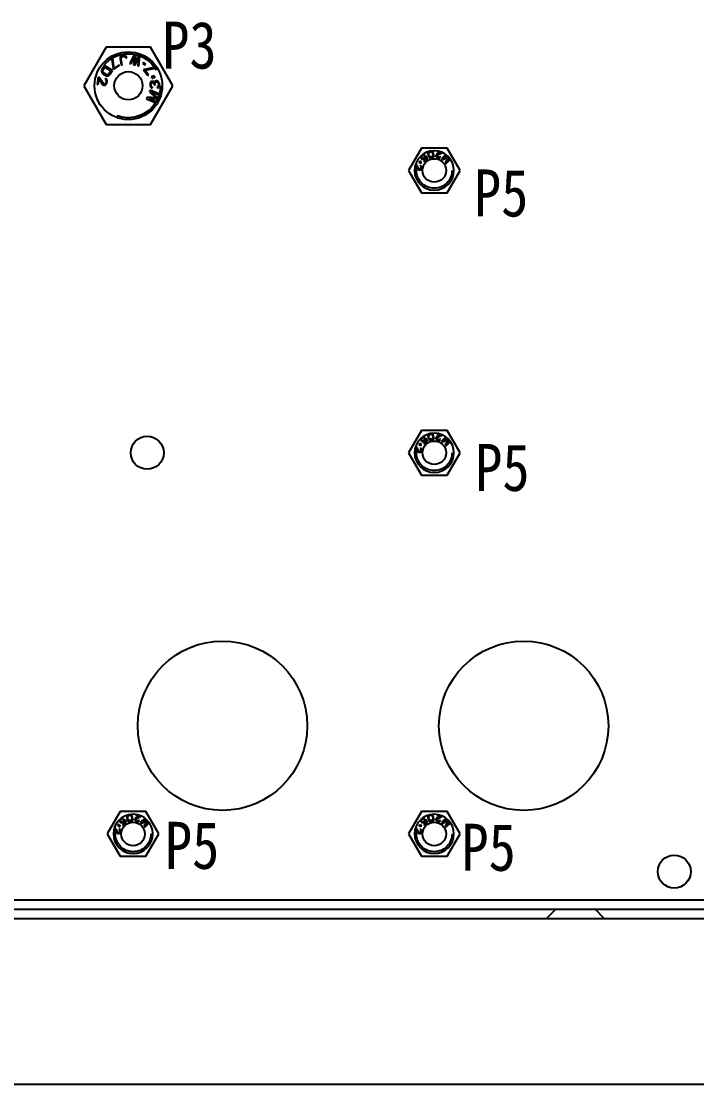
# Model space of a CAD drawing. Header units: millimetres. Extents: x 1262 to 3787, y 0 to 841.
# Drawn here: x 2841.4 to 2913.1, y 304.6 to 419 of the extents above; entities that cross this region are included whole.
import ezdxf

# ---------------------------------------------------------------- set-up
doc = ezdxf.new("R2010")
doc.units = ezdxf.units.MM
doc.header["$LTSCALE"] = 65.395
doc.header["$PDMODE"] = 3
doc.header["$PDSIZE"] = 8
doc.linetypes.add('HIDDEN', pattern=[0.2, 0.1, -0.1])
doc.layers.get('0').update_dxf_attribs({"linetype": 'CONTINUOUS'})
doc.layers.get('Defpoints').update_dxf_attribs({"linetype": 'CONTINUOUS'})
doc.layers.add('02___PRT_ALL_AXES', color=7, linetype='CONTINUOUS')
doc.layers.add('DEFAULT_2', color=8, linetype='HIDDEN')
doc.styles.get("Standard").update_dxf_attribs({"font": 'txt', "width": 0.85})
doc.dimstyles.new('DIMSTYLE_1', dxfattribs={"dimtxt": 5, "dimasz": 3.5, "dimexe": 1.5, "dimexo": 1, "dimgap": 1.25, "dimtad": 1, "dimdsep": 46, "dimtxsty": 'Standard', "dimblk": '_FILLED', "dimblk1": '_FILLED', "dimblk2": '_FILLED', "dimcen": 0.09, "dimadec": 0, "dimazin": 0, "dimtp": 0.01, "dimtm": 0.01, "dimtfac": 1, "dimtofl": 0, "dimtmove": 0, "dimatfit": 3, "dimldrblk": '_FILLED', "dimfxl": 1, "dimtolj": 1, "dimarcsym": 0})

# ---------------------------------------------------------------- blocks, each defined once
blk = doc.blocks.new('_FILLED')
at = {"color": 0, "linetype": 'ByBlock'}
blk.add_solid([(0, 0), (-1, 0.214), (-1, -0.214)], dxfattribs=at)
blk = doc.blocks.new('*D4')
at = {"color": 0, "linetype": 'Continuous', "lineweight": -2, "transparency": 16777216}
for p, q in [((2748.21, 324.7), (2748.21, 304.6)), ((3162.21, 324.7), (3162.21, 304.6)), ((3158.71, 306.1), (2751.71, 306.1))]:
    blk.add_line(p, q, dxfattribs=at)
at = {"layer": 'Defpoints', "color": 0, "linetype": 'Continuous', "transparency": 16777216}
for p in [(2748.21, 325.7), (3162.21, 325.7), (2748.21, 306.1)]:
    blk.add_point(p, dxfattribs=at)
at = {"color": 0, "linetype": 'Continuous', "lineweight": -2, "transparency": 16777216, "xscale": 3.5, "yscale": 3.5, "zscale": 3.5, "rotation": 180}
blk.add_blockref('_FILLED', (2748.21, 306.1), dxfattribs=at)
at = {"color": 0, "linetype": 'Continuous', "lineweight": -2, "transparency": 16777216, "xscale": 3.5, "yscale": 3.5, "zscale": 3.5}
blk.add_blockref('_FILLED', (3162.21, 306.1), dxfattribs=at)
at = {"color": 0, "linetype": 'Continuous', "transparency": 16777216, "insert": (2955.21, 312.35), "char_height": 5, "width": 17, "attachment_point": 2}
blk.add_mtext('\\A1;*414', dxfattribs=at)

msp = doc.modelspace()

# ---------------------------------------------------------------- linework, layer by layer
at = {"color": 7, "linetype": 'Continuous'}
for p, q in [((2851.993, 415.406), (2851.918, 415.35)), ((2852.092, 415.445), (2851.993, 415.406)), ((2852.174, 415.46), (2852.092, 415.445)), ((2852.28, 415.457), (2852.174, 415.46)), ((2852.369, 415.43), (2852.28, 415.457)), ((2852.466, 415.361), (2852.369, 415.43)), ((2853.292, 415.469), (2852.858, 414.553)), ((2853.452, 415.423), (2853.292, 415.469)), ((2853.452, 415.423), (2853.391, 414.6)), ((2850.177, 414.36), (2849.903, 413.942)), ((2851.014, 413.812), (2850.177, 414.36)), ((2851.057, 415.065), (2850.952, 414.997)), ((2850.952, 414.997), (2851.088, 414.02)), ((2851.193, 414.088), (2851.057, 415.065)), ((2851.145, 413.931), (2851.775, 414.338)), ((2851.717, 414.428), (2851.193, 414.088)), ((2851.775, 414.338), (2851.717, 414.428)), ((2851.825, 415.16), (2851.823, 415.052)), ((2851.823, 415.052), (2851.938, 414.402)), ((2851.851, 415.251), (2851.825, 415.16)), ((2851.918, 415.35), (2851.851, 415.251)), ((2851.938, 414.402), (2852.061, 414.424)), ((2851.946, 415.074), (2851.952, 415.161)), ((2852.061, 414.424), (2851.946, 415.074)), ((2851.952, 415.161), (2851.981, 415.231)), ((2851.981, 415.231), (2852.036, 415.284)), ((2852.036, 415.284), (2852.114, 415.32)), ((2852.114, 415.32), (2852.196, 415.334)), ((2852.196, 415.334), (2852.282, 415.328)), ((2852.282, 415.328), (2852.351, 415.297)), ((2852.351, 415.297), (2852.403, 415.241)), ((2852.403, 415.241), (2852.438, 415.161)), ((2852.438, 415.161), (2852.561, 415.183)), ((2852.522, 415.284), (2852.466, 415.361)), ((2852.561, 415.183), (2852.522, 415.284)), ((2852.858, 414.553), (2852.978, 414.518)), ((2852.978, 414.518), (2853.308, 415.221)), ((2853.308, 415.221), (2853.259, 414.439)), ((2853.259, 414.439), (2853.419, 414.393)), ((2853.773, 415.332), (2853.391, 414.6)), ((2853.419, 414.393), (2853.789, 415.084)), ((2853.789, 415.084), (2853.7, 414.313)), ((2853.7, 414.313), (2853.82, 414.279)), ((2853.933, 415.287), (2853.773, 415.332)), ((2853.82, 414.279), (2853.933, 415.287)), ((2854.319, 414.665), (2854.257, 414.579)), ((2854.257, 414.579), (2854.494, 414.409)), ((2854.556, 414.495), (2854.319, 414.665)), ((2854.494, 414.409), (2854.556, 414.495)), ((2849.515, 413.109), (2849.393, 412.369)), ((2849.62, 413.092), (2849.515, 413.109)), ((2850.05, 412.43), (2849.62, 413.092)), ((2849.864, 413.843), (2849.854, 413.75)), ((2849.854, 413.75), (2849.88, 413.633)), ((2849.903, 413.942), (2849.864, 413.843)), ((2849.88, 413.633), (2849.928, 413.552)), ((2849.928, 413.552), (2850.006, 413.476)), ((2849.982, 413.79), (2850.01, 413.872)), ((2849.984, 413.715), (2849.982, 413.79)), ((2850.014, 413.645), (2849.984, 413.715)), ((2850.006, 413.476), (2850.273, 413.301)), ((2850.01, 413.872), (2850.216, 414.185)), ((2850.074, 413.581), (2850.014, 413.645)), ((2850.341, 413.406), (2850.074, 413.581)), ((2850.216, 414.185), (2850.839, 413.777)), ((2850.273, 413.301), (2850.373, 413.261)), ((2850.424, 413.377), (2850.341, 413.406)), ((2850.373, 413.261), (2850.467, 413.249)), ((2850.5, 413.377), (2850.424, 413.377)), ((2850.467, 413.249), (2850.584, 413.272)), ((2850.57, 413.406), (2850.5, 413.377)), ((2850.633, 413.464), (2850.57, 413.406)), ((2850.584, 413.272), (2850.665, 413.318)), ((2850.839, 413.777), (2850.633, 413.464)), ((2850.665, 413.318), (2850.74, 413.394)), ((2850.74, 413.394), (2851.014, 413.812)), ((2851.088, 414.02), (2851.145, 413.931)), ((2854.413, 413.944), (2854.328, 413.88)), ((2854.328, 413.88), (2854.777, 413.28)), ((2855.379, 414.145), (2854.413, 413.944)), ((2854.488, 413.844), (2855.453, 414.045)), ((2854.862, 413.343), (2854.488, 413.844)), ((2854.777, 413.28), (2854.862, 413.343)), ((2855.288, 413.15), (2855.149, 413.099)), ((2855.149, 413.099), (2855.163, 413.06)), ((2855.165, 413.238), (2855.153, 413.211)), ((2855.153, 413.211), (2855.288, 413.15)), ((2855.163, 413.06), (2855.303, 413.111)), ((2855.328, 413.165), (2855.165, 413.238)), ((2855.303, 413.111), (2855.239, 412.977)), ((2855.266, 412.964), (2855.343, 413.126)), ((2855.405, 413.326), (2855.328, 413.165)), ((2855.343, 413.126), (2855.506, 413.053)), ((2855.368, 413.18), (2855.432, 413.314)), ((2855.508, 413.231), (2855.368, 413.18)), ((2855.453, 414.045), (2855.379, 414.145)), ((2855.383, 413.141), (2855.522, 413.192)), ((2855.518, 413.08), (2855.383, 413.141)), ((2855.432, 413.314), (2855.405, 413.326)), ((2855.506, 413.053), (2855.518, 413.08)), ((2855.522, 413.192), (2855.508, 413.231)), ((2849.393, 412.369), (2849.498, 412.352)), ((2849.498, 412.352), (2849.592, 412.928)), ((2849.592, 412.928), (2849.97, 412.338)), ((2849.97, 412.338), (2850.026, 412.286)), ((2850.026, 412.286), (2850.107, 412.252)), ((2850.127, 412.375), (2850.05, 412.43)), ((2850.107, 412.252), (2850.149, 412.245)), ((2850.169, 412.368), (2850.127, 412.375)), ((2850.149, 412.245), (2850.236, 412.252)), ((2850.239, 412.399), (2850.169, 412.368)), ((2850.236, 412.252), (2850.333, 412.32)), ((2850.291, 412.454), (2850.239, 412.399)), ((2850.267, 412.964), (2850.25, 412.862)), ((2850.25, 412.862), (2850.306, 412.81)), ((2850.348, 412.93), (2850.267, 412.964)), ((2850.329, 412.553), (2850.291, 412.454)), ((2850.306, 412.81), (2850.338, 412.742)), ((2850.342, 412.635), (2850.329, 412.553)), ((2850.333, 412.32), (2850.389, 412.395)), ((2850.338, 412.742), (2850.342, 412.635)), ((2850.418, 412.834), (2850.348, 412.93)), ((2850.389, 412.395), (2850.43, 412.515)), ((2850.446, 412.745), (2850.418, 412.834)), ((2850.43, 412.515), (2850.444, 412.597)), ((2850.444, 412.597), (2850.446, 412.745)), ((2855.022, 412.472), (2855.007, 412.325)), ((2855.007, 412.325), (2855.009, 412.283)), ((2855.009, 412.283), (2855.036, 412.139)), ((2855.061, 412.557), (2855.022, 412.472)), ((2855.036, 412.139), (2855.082, 412.057)), ((2855.142, 412.644), (2855.061, 412.557)), ((2855.082, 412.057), (2855.171, 411.978)), ((2855.112, 412.35), (2855.129, 412.455)), ((2855.116, 412.267), (2855.112, 412.35)), ((2855.142, 412.164), (2855.116, 412.267)), ((2855.129, 412.455), (2855.169, 412.52)), ((2855.226, 412.668), (2855.142, 412.644)), ((2855.187, 412.104), (2855.142, 412.164)), ((2855.169, 412.52), (2855.231, 412.564)), ((2855.171, 411.978), (2855.257, 411.961)), ((2855.252, 412.065), (2855.187, 412.104)), ((2855.269, 412.67), (2855.226, 412.668)), ((2855.231, 412.564), (2855.273, 412.566)), ((2855.239, 412.977), (2855.266, 412.964)), ((2855.257, 411.961), (2855.252, 412.065)), ((2855.354, 412.653), (2855.269, 412.67)), ((2855.273, 412.566), (2855.36, 412.528)), ((2855.42, 412.614), (2855.354, 412.653)), ((2855.36, 412.528), (2855.404, 412.488)), ((2855.404, 412.488), (2855.452, 412.365)), ((2855.487, 412.534), (2855.42, 412.614)), ((2855.452, 412.365), (2855.456, 412.282)), ((2855.456, 412.282), (2855.541, 412.286)), ((2855.525, 412.64), (2855.487, 412.534)), ((2855.587, 412.684), (2855.525, 412.64)), ((2855.537, 412.369), (2855.553, 412.495)), ((2855.541, 412.286), (2855.537, 412.369)), ((2855.553, 412.495), (2855.593, 412.559)), ((2855.672, 412.709), (2855.587, 412.684)), ((2855.593, 412.559), (2855.676, 412.605)), ((2855.757, 412.712), (2855.672, 412.709)), ((2855.676, 412.605), (2855.761, 412.608)), ((2855.821, 412.694), (2855.757, 412.712)), ((2855.761, 412.608), (2855.805, 412.589)), ((2855.826, 412.09), (2855.785, 412.067)), ((2855.785, 412.067), (2855.789, 411.963)), ((2855.789, 411.963), (2855.852, 411.987)), ((2855.805, 412.589), (2855.849, 412.55)), ((2855.887, 412.656), (2855.821, 412.694)), ((2855.867, 412.133), (2855.826, 412.09)), ((2855.849, 412.55), (2855.872, 412.509)), ((2855.852, 411.987), (2855.914, 412.031)), ((2855.887, 412.176), (2855.867, 412.133)), ((2855.872, 412.509), (2855.898, 412.406)), ((2855.932, 412.595), (2855.887, 412.656)), ((2855.903, 412.281), (2855.887, 412.176)), ((2855.898, 412.406), (2855.903, 412.281)), ((2855.914, 412.031), (2855.954, 412.095)), ((2855.978, 412.514), (2855.932, 412.595)), ((2855.954, 412.095), (2855.993, 412.181)), ((2856.003, 412.431), (2855.978, 412.514)), ((2855.993, 412.181), (2856.01, 412.265)), ((2856.01, 412.265), (2856.003, 412.431)), ((2854.696, 411.002), (2854.621, 410.83)), ((2854.621, 410.83), (2855.539, 410.432)), ((2855.64, 410.933), (2854.696, 411.002)), ((2855.588, 410.547), (2854.866, 410.86)), ((2854.866, 410.86), (2855.704, 410.814)), ((2855.019, 411.747), (2854.944, 411.575)), ((2854.944, 411.575), (2855.64, 410.933)), ((2855.936, 411.35), (2855.019, 411.747)), ((2855.771, 410.967), (2855.164, 411.548)), ((2855.887, 411.235), (2855.164, 411.548)), ((2855.704, 410.814), (2855.771, 410.967)), ((2855.887, 411.235), (2855.936, 411.35)), ((2855.539, 410.432), (2855.588, 410.547)), ((2884.559, 405.096), (2884.543, 405.032)), ((2884.604, 405.166), (2884.559, 405.096)), ((2884.655, 405.207), (2884.604, 405.166)), ((2884.632, 405.035), (2884.651, 405.085)), ((2884.651, 405.085), (2884.688, 405.123)), ((2884.719, 405.235), (2884.655, 405.207)), ((2884.688, 405.123), (2884.742, 405.15)), ((2884.742, 405.15), (2884.999, 405.203)), ((2884.999, 405.203), (2885.106, 404.693)), ((2885.21, 404.624), (2885.07, 405.289)), ((2885.899, 405.103), (2885.459, 404.887)), ((2885.522, 405.27), (2885.506, 405.214)), ((2885.506, 405.214), (2885.899, 405.103)), ((2885.517, 404.824), (2886.011, 405.072)), ((2886.011, 405.072), (2886.027, 405.127)), ((2883.685, 404.088), (2883.584, 404.062)), ((2883.584, 404.062), (2883.59, 404.042)), ((2883.59, 404.042), (2883.711, 404.073)), ((2883.61, 404.165), (2883.595, 404.14)), ((2883.595, 404.14), (2883.685, 404.088)), ((2883.7, 404.113), (2883.61, 404.165)), ((2883.693, 404.218), (2883.673, 404.213)), ((2883.673, 404.213), (2883.7, 404.113)), ((2883.726, 404.098), (2883.693, 404.218)), ((2883.711, 404.073), (2883.744, 403.952)), ((2883.847, 404.128), (2883.726, 404.098)), ((2883.737, 404.058), (2883.827, 404.005)), ((2883.764, 403.957), (2883.737, 404.058)), ((2883.744, 403.952), (2883.764, 403.957)), ((2883.751, 404.083), (2883.853, 404.108)), ((2883.842, 404.03), (2883.751, 404.083)), ((2883.8, 404.73), (2883.772, 404.65)), ((2883.772, 404.65), (2883.776, 404.576)), ((2883.776, 404.576), (2883.801, 404.5)), ((2883.845, 404.786), (2883.8, 404.73)), ((2883.801, 404.5), (2883.839, 404.454)), ((2883.827, 404.005), (2883.842, 404.03)), ((2883.839, 404.454), (2883.909, 404.415)), ((2883.844, 404.631), (2883.858, 404.682)), ((2883.85, 404.578), (2883.844, 404.631)), ((2883.853, 404.108), (2883.847, 404.128)), ((2883.867, 404.535), (2883.85, 404.578)), ((2883.858, 404.682), (2883.894, 404.731)), ((2883.886, 404.512), (2883.867, 404.535)), ((2883.925, 404.486), (2883.886, 404.512)), ((2883.894, 404.731), (2883.961, 404.787)), ((2883.909, 404.415), (2883.98, 404.397)), ((2883.98, 404.879), (2883.916, 404.845)), ((2883.976, 404.471), (2883.925, 404.486)), ((2883.961, 404.787), (2884.016, 404.812)), ((2884.029, 404.475), (2883.976, 404.471)), ((2884.065, 404.891), (2883.98, 404.879)), ((2883.98, 404.397), (2884.065, 404.409)), ((2884.016, 404.812), (2884.069, 404.817)), ((2884.083, 404.501), (2884.029, 404.475)), ((2884.136, 404.873), (2884.065, 404.891)), ((2884.065, 404.409), (2884.131, 404.444)), ((2884.069, 404.817), (2884.129, 404.79)), ((2884.151, 404.557), (2884.083, 404.501)), ((2884.425, 404.454), (2884.098, 404.185)), ((2884.098, 404.185), (2884.146, 404.128)), ((2884.129, 404.79), (2884.197, 404.845)), ((2884.131, 404.444), (2884.198, 404.499)), ((2884.197, 404.845), (2884.136, 404.873)), ((2884.146, 404.128), (2884.528, 404.443)), ((2884.187, 404.605), (2884.151, 404.557)), ((2884.203, 404.677), (2884.187, 404.605)), ((2884.198, 404.499), (2884.245, 404.557)), ((2884.282, 404.742), (2884.203, 404.677)), ((2884.245, 404.557), (2884.273, 404.638)), ((2884.273, 404.638), (2884.425, 404.454)), ((2884.528, 404.443), (2884.282, 404.742)), ((2884.543, 405.032), (2884.544, 404.956)), ((2884.544, 404.956), (2884.59, 404.737)), ((2884.59, 404.737), (2884.62, 404.667)), ((2884.62, 404.667), (2884.66, 404.615)), ((2884.63, 404.974), (2884.632, 405.035)), ((2884.676, 404.755), (2884.63, 404.974)), ((2884.66, 404.615), (2884.73, 404.569)), ((2884.702, 404.7), (2884.676, 404.755)), ((2884.74, 404.662), (2884.702, 404.7)), ((2884.73, 404.569), (2884.793, 404.552)), ((2884.789, 404.642), (2884.74, 404.662)), ((2884.849, 404.639), (2884.789, 404.642)), ((2884.793, 404.552), (2884.867, 404.552)), ((2885.106, 404.693), (2884.849, 404.639)), ((2884.867, 404.552), (2885.21, 404.624)), ((2885.38, 404.77), (2885.378, 404.709)), ((2885.378, 404.709), (2885.418, 404.636)), ((2885.388, 404.799), (2885.38, 404.77)), ((2885.419, 404.852), (2885.388, 404.799)), ((2885.418, 404.636), (2885.466, 404.591)), ((2885.459, 404.887), (2885.419, 404.852)), ((2885.465, 404.746), (2885.473, 404.775)), ((2885.48, 404.695), (2885.465, 404.746)), ((2885.466, 404.591), (2885.546, 404.553)), ((2885.473, 404.775), (2885.517, 404.824)), ((2885.514, 404.655), (2885.48, 404.695)), ((2885.581, 404.621), (2885.514, 404.655)), ((2885.546, 404.553), (2885.602, 404.537)), ((2885.637, 404.605), (2885.581, 404.621)), ((2885.602, 404.537), (2885.705, 404.524)), ((2885.711, 404.599), (2885.637, 404.605)), ((2885.705, 404.524), (2885.769, 404.536)), ((2885.761, 404.616), (2885.711, 404.599)), ((2885.801, 404.651), (2885.761, 404.616)), ((2885.769, 404.536), (2885.841, 404.578)), ((2885.871, 404.631), (2885.801, 404.651)), ((2885.841, 404.578), (2885.871, 404.631)), ((2886.445, 404.89), (2885.964, 404.423)), ((2885.964, 404.423), (2886.055, 404.329)), ((2886.055, 404.329), (2886.656, 404.607)), ((2886.515, 404.836), (2886.131, 404.464)), ((2886.668, 404.701), (2886.131, 404.464)), ((2886.656, 404.607), (2886.36, 404.015)), ((2886.36, 404.015), (2886.451, 403.921)), ((2886.451, 403.921), (2886.932, 404.388)), ((2886.497, 404.087), (2886.75, 404.617)), ((2886.881, 404.459), (2886.497, 404.087)), ((2883.146, 403.535), (2883.15, 403.479)), ((2883.15, 403.479), (2883.168, 403.416)), ((2883.168, 403.416), (2883.189, 403.367)), ((2883.194, 403.708), (2883.17, 403.657)), ((2883.189, 403.367), (2883.228, 403.33)), ((2883.234, 403.759), (2883.194, 403.708)), ((2883.222, 403.539), (2883.238, 403.625)), ((2883.223, 403.465), (2883.222, 403.539)), ((2883.232, 403.433), (2883.223, 403.465)), ((2883.228, 403.33), (2883.269, 403.307)), ((2883.256, 403.399), (2883.232, 403.433)), ((2883.271, 403.797), (2883.234, 403.759)), ((2883.238, 403.625), (2883.267, 403.694)), ((2883.282, 403.379), (2883.256, 403.399)), ((2883.267, 403.694), (2883.287, 403.72)), ((2883.269, 403.307), (2883.327, 403.296)), ((2883.321, 403.817), (2883.271, 403.797)), ((2883.341, 403.368), (2883.282, 403.379)), ((2883.287, 403.72), (2883.322, 403.743)), ((2883.367, 403.823), (2883.321, 403.817)), ((2883.322, 403.743), (2883.354, 403.751)), ((2883.327, 403.296), (2883.388, 403.299)), ((2883.405, 403.385), (2883.341, 403.368)), ((2883.354, 403.751), (2883.367, 403.823)), ((2883.388, 403.299), (2883.438, 403.32)), ((2883.442, 403.423), (2883.405, 403.385)), ((2883.438, 403.32), (2883.481, 403.386)), ((2883.473, 403.506), (2883.442, 403.423)), ((2883.484, 403.563), (2883.473, 403.506)), ((2883.481, 403.386), (2883.514, 403.32)), ((2883.543, 403.552), (2883.484, 403.563)), ((2883.514, 403.32), (2883.552, 403.283)), ((2883.532, 403.495), (2883.543, 403.552)), ((2883.545, 403.403), (2883.532, 403.495)), ((2883.569, 403.369), (2883.545, 403.403)), ((2883.552, 403.283), (2883.608, 403.257)), ((2883.622, 403.329), (2883.569, 403.369)), ((2883.608, 403.257), (2883.637, 403.252)), ((2883.651, 403.323), (2883.622, 403.329)), ((2883.637, 403.252), (2883.698, 403.255)), ((2883.7, 403.344), (2883.651, 403.323)), ((2883.698, 403.255), (2883.768, 403.301)), ((2883.738, 403.381), (2883.7, 403.344)), ((2883.73, 403.739), (2883.717, 403.667)), ((2883.717, 403.667), (2883.755, 403.63)), ((2883.786, 403.713), (2883.73, 403.739)), ((2883.766, 403.45), (2883.738, 403.381)), ((2883.755, 403.63), (2883.776, 403.582)), ((2883.777, 403.507), (2883.766, 403.45)), ((2883.768, 403.301), (2883.808, 403.353)), ((2883.776, 403.582), (2883.777, 403.507)), ((2883.834, 403.645), (2883.786, 403.713)), ((2883.808, 403.353), (2883.842, 403.45)), ((2883.852, 403.582), (2883.834, 403.645)), ((2883.842, 403.45), (2883.847, 403.479)), ((2883.847, 403.479), (2883.852, 403.582)), ((2883.693, 374.218), (2883.673, 374.213)), ((2883.673, 374.213), (2883.7, 374.113)), ((2883.726, 374.098), (2883.693, 374.218)), ((2883.8, 374.73), (2883.772, 374.65)), ((2883.772, 374.65), (2883.776, 374.576)), ((2883.776, 374.576), (2883.801, 374.5)), ((2883.845, 374.786), (2883.8, 374.73)), ((2883.801, 374.5), (2883.839, 374.454)), ((2883.839, 374.454), (2883.909, 374.415)), ((2883.844, 374.631), (2883.858, 374.682)), ((2883.85, 374.578), (2883.844, 374.631)), ((2883.867, 374.535), (2883.85, 374.578)), ((2883.858, 374.682), (2883.894, 374.731)), ((2883.886, 374.512), (2883.867, 374.535)), ((2883.925, 374.486), (2883.886, 374.512)), ((2883.894, 374.731), (2883.961, 374.787)), ((2883.909, 374.415), (2883.98, 374.397)), ((2883.98, 374.879), (2883.916, 374.845)), ((2883.976, 374.471), (2883.925, 374.486)), ((2883.961, 374.787), (2884.016, 374.812)), ((2884.029, 374.475), (2883.976, 374.471)), ((2884.065, 374.891), (2883.98, 374.879)), ((2883.98, 374.397), (2884.065, 374.409)), ((2884.016, 374.812), (2884.069, 374.817)), ((2884.083, 374.501), (2884.029, 374.475)), ((2884.136, 374.873), (2884.065, 374.891)), ((2884.065, 374.409), (2884.131, 374.444)), ((2884.069, 374.817), (2884.129, 374.79)), ((2884.151, 374.557), (2884.083, 374.501)), ((2884.425, 374.454), (2884.098, 374.185)), ((2884.098, 374.185), (2884.146, 374.128)), ((2884.129, 374.79), (2884.197, 374.845)), ((2884.131, 374.444), (2884.198, 374.499)), ((2884.197, 374.845), (2884.136, 374.873)), ((2884.146, 374.128), (2884.528, 374.443)), ((2884.187, 374.605), (2884.151, 374.557)), ((2884.203, 374.677), (2884.187, 374.605)), ((2884.198, 374.499), (2884.245, 374.557)), ((2884.282, 374.742), (2884.203, 374.677)), ((2884.245, 374.557), (2884.273, 374.638)), ((2884.273, 374.638), (2884.425, 374.454)), ((2884.528, 374.443), (2884.282, 374.742)), ((2884.559, 375.096), (2884.543, 375.032)), ((2884.543, 375.032), (2884.544, 374.956)), ((2884.544, 374.956), (2884.59, 374.737)), ((2884.604, 375.166), (2884.559, 375.096)), ((2884.59, 374.737), (2884.62, 374.667)), ((2884.655, 375.207), (2884.604, 375.166)), ((2884.62, 374.667), (2884.66, 374.615)), ((2884.63, 374.974), (2884.632, 375.035)), ((2884.676, 374.755), (2884.63, 374.974)), ((2884.632, 375.035), (2884.651, 375.085)), ((2884.651, 375.085), (2884.688, 375.123)), ((2884.719, 375.235), (2884.655, 375.207)), ((2884.66, 374.615), (2884.73, 374.569)), ((2884.702, 374.7), (2884.676, 374.755)), ((2884.688, 375.123), (2884.742, 375.15)), ((2884.74, 374.662), (2884.702, 374.7)), ((2884.73, 374.569), (2884.793, 374.552)), ((2884.789, 374.642), (2884.74, 374.662)), ((2884.742, 375.15), (2884.999, 375.203)), ((2884.849, 374.639), (2884.789, 374.642)), ((2884.793, 374.552), (2884.867, 374.552)), ((2885.106, 374.693), (2884.849, 374.639)), ((2884.867, 374.552), (2885.21, 374.624)), ((2884.999, 375.203), (2885.106, 374.693)), ((2885.21, 374.624), (2885.07, 375.289)), ((2885.38, 374.77), (2885.378, 374.709)), ((2885.378, 374.709), (2885.418, 374.636)), ((2885.388, 374.799), (2885.38, 374.77)), ((2885.419, 374.852), (2885.388, 374.799)), ((2885.418, 374.636), (2885.466, 374.591)), ((2885.459, 374.887), (2885.419, 374.852)), ((2885.899, 375.103), (2885.459, 374.887)), ((2885.465, 374.746), (2885.473, 374.775)), ((2885.48, 374.695), (2885.465, 374.746)), ((2885.466, 374.591), (2885.546, 374.553)), ((2885.473, 374.775), (2885.517, 374.824)), ((2885.514, 374.655), (2885.48, 374.695)), ((2885.522, 375.27), (2885.506, 375.214)), ((2885.506, 375.214), (2885.899, 375.103)), ((2885.581, 374.621), (2885.514, 374.655)), ((2885.517, 374.824), (2886.011, 375.072)), ((2885.546, 374.553), (2885.602, 374.537)), ((2885.637, 374.605), (2885.581, 374.621)), ((2885.602, 374.537), (2885.705, 374.524)), ((2885.711, 374.599), (2885.637, 374.605)), ((2885.705, 374.524), (2885.769, 374.536)), ((2885.761, 374.616), (2885.711, 374.599)), ((2885.801, 374.651), (2885.761, 374.616)), ((2885.769, 374.536), (2885.841, 374.578)), ((2885.871, 374.631), (2885.801, 374.651)), ((2885.841, 374.578), (2885.871, 374.631)), ((2886.445, 374.89), (2885.964, 374.423)), ((2885.964, 374.423), (2886.055, 374.329)), ((2886.011, 375.072), (2886.027, 375.127)), ((2886.055, 374.329), (2886.656, 374.607)), ((2886.515, 374.836), (2886.131, 374.464)), ((2886.668, 374.701), (2886.131, 374.464)), ((2886.656, 374.607), (2886.36, 374.015)), ((2886.451, 373.921), (2886.932, 374.388)), ((2886.497, 374.087), (2886.75, 374.617)), ((2886.881, 374.459), (2886.497, 374.087)), ((2883.146, 373.535), (2883.15, 373.479)), ((2883.15, 373.479), (2883.168, 373.416)), ((2883.168, 373.416), (2883.189, 373.367)), ((2883.194, 373.708), (2883.17, 373.657)), ((2883.189, 373.367), (2883.228, 373.33)), ((2883.234, 373.759), (2883.194, 373.708)), ((2883.222, 373.539), (2883.238, 373.625)), ((2883.223, 373.465), (2883.222, 373.539)), ((2883.232, 373.433), (2883.223, 373.465)), ((2883.228, 373.33), (2883.269, 373.307)), ((2883.256, 373.399), (2883.232, 373.433)), ((2883.271, 373.797), (2883.234, 373.759)), ((2883.238, 373.625), (2883.267, 373.694)), ((2883.282, 373.379), (2883.256, 373.399)), ((2883.267, 373.694), (2883.287, 373.72)), ((2883.269, 373.307), (2883.327, 373.296)), ((2883.321, 373.817), (2883.271, 373.797)), ((2883.341, 373.368), (2883.282, 373.379)), ((2883.287, 373.72), (2883.322, 373.743)), ((2883.367, 373.823), (2883.321, 373.817)), ((2883.322, 373.743), (2883.354, 373.751)), ((2883.327, 373.296), (2883.388, 373.299)), ((2883.405, 373.385), (2883.341, 373.368)), ((2883.354, 373.751), (2883.367, 373.823)), ((2883.388, 373.299), (2883.438, 373.32)), ((2883.442, 373.423), (2883.405, 373.385)), ((2883.438, 373.32), (2883.481, 373.386)), ((2883.473, 373.506), (2883.442, 373.423)), ((2883.484, 373.563), (2883.473, 373.506)), ((2883.481, 373.386), (2883.514, 373.32)), ((2883.543, 373.552), (2883.484, 373.563)), ((2883.514, 373.32), (2883.552, 373.283)), ((2883.532, 373.495), (2883.543, 373.552)), ((2883.545, 373.403), (2883.532, 373.495)), ((2883.569, 373.369), (2883.545, 373.403)), ((2883.552, 373.283), (2883.608, 373.257)), ((2883.622, 373.329), (2883.569, 373.369)), ((2883.685, 374.088), (2883.584, 374.062)), ((2883.584, 374.062), (2883.59, 374.042)), ((2883.59, 374.042), (2883.711, 374.073)), ((2883.61, 374.165), (2883.595, 374.14)), ((2883.595, 374.14), (2883.685, 374.088)), ((2883.608, 373.257), (2883.637, 373.252)), ((2883.7, 374.113), (2883.61, 374.165)), ((2883.651, 373.323), (2883.622, 373.329)), ((2883.637, 373.252), (2883.698, 373.255)), ((2883.7, 373.344), (2883.651, 373.323)), ((2883.698, 373.255), (2883.768, 373.301)), ((2883.738, 373.381), (2883.7, 373.344)), ((2883.711, 374.073), (2883.744, 373.952)), ((2883.73, 373.739), (2883.717, 373.667)), ((2883.717, 373.667), (2883.755, 373.63)), ((2883.847, 374.128), (2883.726, 374.098)), ((2883.786, 373.713), (2883.73, 373.739)), ((2883.737, 374.058), (2883.827, 374.005)), ((2883.764, 373.957), (2883.737, 374.058)), ((2883.766, 373.45), (2883.738, 373.381)), ((2883.744, 373.952), (2883.764, 373.957)), ((2883.751, 374.083), (2883.853, 374.108)), ((2883.842, 374.03), (2883.751, 374.083)), ((2883.755, 373.63), (2883.776, 373.582)), ((2883.777, 373.507), (2883.766, 373.45)), ((2883.768, 373.301), (2883.808, 373.353)), ((2883.776, 373.582), (2883.777, 373.507)), ((2883.834, 373.645), (2883.786, 373.713)), ((2883.808, 373.353), (2883.842, 373.45)), ((2883.827, 374.005), (2883.842, 374.03)), ((2883.852, 373.582), (2883.834, 373.645)), ((2883.842, 373.45), (2883.847, 373.479)), ((2883.853, 374.108), (2883.847, 374.128)), ((2883.847, 373.479), (2883.852, 373.582)), ((2886.36, 374.015), (2886.451, 373.921)), ((2851.8, 334.23), (2851.772, 334.15)), ((2851.772, 334.15), (2851.776, 334.076)), ((2851.845, 334.286), (2851.8, 334.23)), ((2851.844, 334.131), (2851.858, 334.182)), ((2851.85, 334.078), (2851.844, 334.131)), ((2851.858, 334.182), (2851.894, 334.231)), ((2851.894, 334.231), (2851.961, 334.287)), ((2851.98, 334.379), (2851.916, 334.345)), ((2851.961, 334.287), (2852.016, 334.312)), ((2852.065, 334.391), (2851.98, 334.379)), ((2852.016, 334.312), (2852.069, 334.317)), ((2852.136, 334.373), (2852.065, 334.391)), ((2852.069, 334.317), (2852.129, 334.29)), ((2852.129, 334.29), (2852.197, 334.345)), ((2852.197, 334.345), (2852.136, 334.373)), ((2852.203, 334.177), (2852.187, 334.105)), ((2852.282, 334.242), (2852.203, 334.177)), ((2852.245, 334.057), (2852.273, 334.138)), ((2852.273, 334.138), (2852.425, 333.954)), ((2852.528, 333.943), (2852.282, 334.242)), ((2852.559, 334.596), (2852.543, 334.532)), ((2852.543, 334.532), (2852.544, 334.456)), ((2852.544, 334.456), (2852.59, 334.237)), ((2852.604, 334.666), (2852.559, 334.596)), ((2852.59, 334.237), (2852.62, 334.167)), ((2852.655, 334.707), (2852.604, 334.666)), ((2852.62, 334.167), (2852.66, 334.115)), ((2852.63, 334.474), (2852.632, 334.535)), ((2852.676, 334.255), (2852.63, 334.474)), ((2852.632, 334.535), (2852.651, 334.585)), ((2852.651, 334.585), (2852.688, 334.623)), ((2852.719, 334.735), (2852.655, 334.707)), ((2852.702, 334.2), (2852.676, 334.255)), ((2852.688, 334.623), (2852.742, 334.65)), ((2852.74, 334.162), (2852.702, 334.2)), ((2852.789, 334.142), (2852.74, 334.162)), ((2852.742, 334.65), (2852.999, 334.703)), ((2852.849, 334.139), (2852.789, 334.142)), ((2853.106, 334.193), (2852.849, 334.139)), ((2852.999, 334.703), (2853.106, 334.193)), ((2853.21, 334.124), (2853.07, 334.789)), ((2853.38, 334.27), (2853.378, 334.209)), ((2853.378, 334.209), (2853.418, 334.136)), ((2853.388, 334.299), (2853.38, 334.27)), ((2853.419, 334.352), (2853.388, 334.299)), ((2853.418, 334.136), (2853.466, 334.091)), ((2853.459, 334.387), (2853.419, 334.352)), ((2853.899, 334.603), (2853.459, 334.387)), ((2853.465, 334.246), (2853.473, 334.275)), ((2853.48, 334.195), (2853.465, 334.246)), ((2853.473, 334.275), (2853.517, 334.324)), ((2853.514, 334.155), (2853.48, 334.195)), ((2853.522, 334.77), (2853.506, 334.714)), ((2853.506, 334.714), (2853.899, 334.603)), ((2853.581, 334.121), (2853.514, 334.155)), ((2853.517, 334.324), (2854.011, 334.572)), ((2853.801, 334.151), (2853.761, 334.116)), ((2853.871, 334.131), (2853.801, 334.151)), ((2853.841, 334.078), (2853.871, 334.131)), ((2854.445, 334.39), (2853.964, 333.923)), ((2854.011, 334.572), (2854.027, 334.627)), ((2854.515, 334.336), (2854.131, 333.964)), ((2854.668, 334.201), (2854.131, 333.964)), ((2883.8, 334.23), (2883.772, 334.15)), ((2883.772, 334.15), (2883.776, 334.076)), ((2883.845, 334.286), (2883.8, 334.23)), ((2883.844, 334.131), (2883.858, 334.182)), ((2883.85, 334.078), (2883.844, 334.131)), ((2883.858, 334.182), (2883.894, 334.231)), ((2883.894, 334.231), (2883.961, 334.287)), ((2883.98, 334.379), (2883.916, 334.345)), ((2883.961, 334.287), (2884.016, 334.312)), ((2884.065, 334.391), (2883.98, 334.379)), ((2884.016, 334.312), (2884.069, 334.317)), ((2884.136, 334.373), (2884.065, 334.391)), ((2884.069, 334.317), (2884.129, 334.29)), ((2884.129, 334.29), (2884.197, 334.345)), ((2884.197, 334.345), (2884.136, 334.373)), ((2884.203, 334.177), (2884.187, 334.105)), ((2884.282, 334.242), (2884.203, 334.177)), ((2884.245, 334.057), (2884.273, 334.138)), ((2884.273, 334.138), (2884.425, 333.954)), ((2884.528, 333.943), (2884.282, 334.242)), ((2884.559, 334.596), (2884.543, 334.532)), ((2884.543, 334.532), (2884.544, 334.456)), ((2884.544, 334.456), (2884.59, 334.237)), ((2884.604, 334.666), (2884.559, 334.596)), ((2884.59, 334.237), (2884.62, 334.167)), ((2884.655, 334.707), (2884.604, 334.666)), ((2884.62, 334.167), (2884.66, 334.115)), ((2884.63, 334.474), (2884.632, 334.535)), ((2884.676, 334.255), (2884.63, 334.474)), ((2884.632, 334.535), (2884.651, 334.585)), ((2884.651, 334.585), (2884.688, 334.623)), ((2884.719, 334.735), (2884.655, 334.707)), ((2884.702, 334.2), (2884.676, 334.255)), ((2884.688, 334.623), (2884.742, 334.65)), ((2884.74, 334.162), (2884.702, 334.2)), ((2884.789, 334.142), (2884.74, 334.162)), ((2884.742, 334.65), (2884.999, 334.703)), ((2884.849, 334.139), (2884.789, 334.142)), ((2885.106, 334.193), (2884.849, 334.139)), ((2884.999, 334.703), (2885.106, 334.193)), ((2885.21, 334.124), (2885.07, 334.789)), ((2885.38, 334.27), (2885.378, 334.209)), ((2885.378, 334.209), (2885.418, 334.136)), ((2885.388, 334.299), (2885.38, 334.27)), ((2885.419, 334.352), (2885.388, 334.299)), ((2885.418, 334.136), (2885.466, 334.091)), ((2885.459, 334.387), (2885.419, 334.352)), ((2885.899, 334.603), (2885.459, 334.387)), ((2885.465, 334.246), (2885.473, 334.275)), ((2885.48, 334.195), (2885.465, 334.246)), ((2885.473, 334.275), (2885.517, 334.324)), ((2885.514, 334.155), (2885.48, 334.195)), ((2885.522, 334.77), (2885.506, 334.714)), ((2885.506, 334.714), (2885.899, 334.603)), ((2885.581, 334.121), (2885.514, 334.155)), ((2885.517, 334.324), (2886.011, 334.572)), ((2885.801, 334.151), (2885.761, 334.116)), ((2885.871, 334.131), (2885.801, 334.151)), ((2885.841, 334.078), (2885.871, 334.131)), ((2886.445, 334.39), (2885.964, 333.923)), ((2886.011, 334.572), (2886.027, 334.627)), ((2886.515, 334.336), (2886.131, 333.964)), ((2886.668, 334.201), (2886.131, 333.964)), ((2851.146, 333.035), (2851.15, 332.979)), ((2851.194, 333.208), (2851.17, 333.157)), ((2851.234, 333.259), (2851.194, 333.208)), ((2851.222, 333.039), (2851.238, 333.125)), ((2851.223, 332.965), (2851.222, 333.039)), ((2851.271, 333.297), (2851.234, 333.259)), ((2851.238, 333.125), (2851.267, 333.194)), ((2851.267, 333.194), (2851.287, 333.22)), ((2851.321, 333.317), (2851.271, 333.297)), ((2851.287, 333.22), (2851.322, 333.243)), ((2851.367, 333.323), (2851.321, 333.317)), ((2851.322, 333.243), (2851.354, 333.251)), ((2851.354, 333.251), (2851.367, 333.323)), ((2851.473, 333.006), (2851.442, 332.923)), ((2851.484, 333.063), (2851.473, 333.006)), ((2851.543, 333.052), (2851.484, 333.063)), ((2851.532, 332.995), (2851.543, 333.052)), ((2851.545, 332.903), (2851.532, 332.995)), ((2851.685, 333.588), (2851.584, 333.562)), ((2851.584, 333.562), (2851.59, 333.542)), ((2851.59, 333.542), (2851.711, 333.573)), ((2851.61, 333.665), (2851.595, 333.64)), ((2851.595, 333.64), (2851.685, 333.588)), ((2851.7, 333.613), (2851.61, 333.665)), ((2851.693, 333.718), (2851.673, 333.713)), ((2851.673, 333.713), (2851.7, 333.613)), ((2851.726, 333.598), (2851.693, 333.718)), ((2851.711, 333.573), (2851.744, 333.452)), ((2851.73, 333.239), (2851.717, 333.167)), ((2851.717, 333.167), (2851.755, 333.13)), ((2851.847, 333.628), (2851.726, 333.598)), ((2851.786, 333.213), (2851.73, 333.239)), ((2851.737, 333.558), (2851.827, 333.505)), ((2851.764, 333.457), (2851.737, 333.558)), ((2851.744, 333.452), (2851.764, 333.457)), ((2851.751, 333.583), (2851.853, 333.608)), ((2851.842, 333.53), (2851.751, 333.583)), ((2851.755, 333.13), (2851.776, 333.082)), ((2851.777, 333.007), (2851.766, 332.95)), ((2851.776, 334.076), (2851.801, 334)), ((2851.776, 333.082), (2851.777, 333.007)), ((2851.834, 333.145), (2851.786, 333.213)), ((2851.801, 334), (2851.839, 333.954)), ((2851.827, 333.505), (2851.842, 333.53)), ((2851.852, 333.082), (2851.834, 333.145)), ((2851.839, 333.954), (2851.909, 333.915)), ((2851.853, 333.608), (2851.847, 333.628)), ((2851.847, 332.979), (2851.852, 333.082)), ((2851.867, 334.035), (2851.85, 334.078)), ((2851.886, 334.012), (2851.867, 334.035)), ((2851.925, 333.986), (2851.886, 334.012)), ((2851.909, 333.915), (2851.98, 333.897)), ((2851.976, 333.971), (2851.925, 333.986)), ((2852.029, 333.975), (2851.976, 333.971)), ((2851.98, 333.897), (2852.065, 333.909)), ((2852.083, 334.001), (2852.029, 333.975)), ((2852.065, 333.909), (2852.131, 333.944)), ((2852.151, 334.057), (2852.083, 334.001)), ((2852.425, 333.954), (2852.098, 333.685)), ((2852.098, 333.685), (2852.146, 333.628)), ((2852.131, 333.944), (2852.198, 333.999)), ((2852.146, 333.628), (2852.528, 333.943)), ((2852.187, 334.105), (2852.151, 334.057)), ((2852.198, 333.999), (2852.245, 334.057)), ((2852.66, 334.115), (2852.73, 334.069)), ((2852.73, 334.069), (2852.793, 334.052)), ((2852.793, 334.052), (2852.867, 334.052)), ((2852.867, 334.052), (2853.21, 334.124)), ((2853.466, 334.091), (2853.546, 334.053)), ((2853.546, 334.053), (2853.602, 334.037)), ((2853.637, 334.105), (2853.581, 334.121)), ((2853.602, 334.037), (2853.705, 334.024)), ((2853.711, 334.099), (2853.637, 334.105)), ((2853.705, 334.024), (2853.769, 334.036)), ((2853.761, 334.116), (2853.711, 334.099)), ((2853.769, 334.036), (2853.841, 334.078)), ((2853.964, 333.923), (2854.055, 333.829)), ((2854.055, 333.829), (2854.656, 334.107)), ((2854.656, 334.107), (2854.36, 333.515)), ((2854.36, 333.515), (2854.451, 333.421)), ((2854.451, 333.421), (2854.932, 333.888)), ((2854.497, 333.587), (2854.75, 334.117)), ((2854.881, 333.959), (2854.497, 333.587)), ((2883.146, 333.035), (2883.15, 332.979)), ((2883.194, 333.208), (2883.17, 333.157)), ((2883.234, 333.259), (2883.194, 333.208)), ((2883.222, 333.039), (2883.238, 333.125)), ((2883.223, 332.965), (2883.222, 333.039)), ((2883.271, 333.297), (2883.234, 333.259)), ((2883.238, 333.125), (2883.267, 333.194)), ((2883.267, 333.194), (2883.287, 333.22)), ((2883.321, 333.317), (2883.271, 333.297)), ((2883.287, 333.22), (2883.322, 333.243)), ((2883.367, 333.323), (2883.321, 333.317)), ((2883.322, 333.243), (2883.354, 333.251)), ((2883.354, 333.251), (2883.367, 333.323)), ((2883.473, 333.006), (2883.442, 332.923)), ((2883.484, 333.063), (2883.473, 333.006)), ((2883.543, 333.052), (2883.484, 333.063)), ((2883.532, 332.995), (2883.543, 333.052)), ((2883.545, 332.903), (2883.532, 332.995)), ((2883.685, 333.588), (2883.584, 333.562)), ((2883.584, 333.562), (2883.59, 333.542)), ((2883.59, 333.542), (2883.711, 333.573)), ((2883.61, 333.665), (2883.595, 333.64)), ((2883.595, 333.64), (2883.685, 333.588)), ((2883.7, 333.613), (2883.61, 333.665)), ((2883.693, 333.718), (2883.673, 333.713)), ((2883.673, 333.713), (2883.7, 333.613)), ((2883.726, 333.598), (2883.693, 333.718)), ((2883.711, 333.573), (2883.744, 333.452)), ((2883.73, 333.239), (2883.717, 333.167)), ((2883.717, 333.167), (2883.755, 333.13)), ((2883.847, 333.628), (2883.726, 333.598)), ((2883.786, 333.213), (2883.73, 333.239)), ((2883.737, 333.558), (2883.827, 333.505)), ((2883.764, 333.457), (2883.737, 333.558)), ((2883.744, 333.452), (2883.764, 333.457)), ((2883.751, 333.583), (2883.853, 333.608)), ((2883.842, 333.53), (2883.751, 333.583)), ((2883.755, 333.13), (2883.776, 333.082)), ((2883.777, 333.007), (2883.766, 332.95)), ((2883.776, 334.076), (2883.801, 334)), ((2883.776, 333.082), (2883.777, 333.007)), ((2883.834, 333.145), (2883.786, 333.213)), ((2883.801, 334), (2883.839, 333.954)), ((2883.827, 333.505), (2883.842, 333.53)), ((2883.852, 333.082), (2883.834, 333.145)), ((2883.839, 333.954), (2883.909, 333.915)), ((2883.853, 333.608), (2883.847, 333.628)), ((2883.847, 332.979), (2883.852, 333.082)), ((2883.867, 334.035), (2883.85, 334.078)), ((2883.886, 334.012), (2883.867, 334.035)), ((2883.925, 333.986), (2883.886, 334.012)), ((2883.909, 333.915), (2883.98, 333.897)), ((2883.976, 333.971), (2883.925, 333.986)), ((2884.029, 333.975), (2883.976, 333.971)), ((2883.98, 333.897), (2884.065, 333.909)), ((2884.083, 334.001), (2884.029, 333.975)), ((2884.065, 333.909), (2884.131, 333.944)), ((2884.151, 334.057), (2884.083, 334.001)), ((2884.425, 333.954), (2884.098, 333.685)), ((2884.098, 333.685), (2884.146, 333.628)), ((2884.131, 333.944), (2884.198, 333.999)), ((2884.146, 333.628), (2884.528, 333.943)), ((2884.187, 334.105), (2884.151, 334.057)), ((2884.198, 333.999), (2884.245, 334.057)), ((2884.66, 334.115), (2884.73, 334.069)), ((2884.73, 334.069), (2884.793, 334.052)), ((2884.793, 334.052), (2884.867, 334.052)), ((2884.867, 334.052), (2885.21, 334.124)), ((2885.466, 334.091), (2885.546, 334.053)), ((2885.546, 334.053), (2885.602, 334.037)), ((2885.637, 334.105), (2885.581, 334.121)), ((2885.602, 334.037), (2885.705, 334.024)), ((2885.711, 334.099), (2885.637, 334.105)), ((2885.705, 334.024), (2885.769, 334.036)), ((2885.761, 334.116), (2885.711, 334.099)), ((2885.769, 334.036), (2885.841, 334.078)), ((2885.964, 333.923), (2886.055, 333.829)), ((2886.055, 333.829), (2886.656, 334.107)), ((2886.656, 334.107), (2886.36, 333.515)), ((2886.36, 333.515), (2886.451, 333.421)), ((2886.451, 333.421), (2886.932, 333.888)), ((2886.497, 333.587), (2886.75, 334.117)), ((2886.881, 333.959), (2886.497, 333.587)), ((2851.15, 332.979), (2851.168, 332.916)), ((2851.168, 332.916), (2851.189, 332.867)), ((2851.189, 332.867), (2851.228, 332.83)), ((2851.232, 332.933), (2851.223, 332.965)), ((2851.228, 332.83), (2851.269, 332.807)), ((2851.256, 332.899), (2851.232, 332.933)), ((2851.282, 332.879), (2851.256, 332.899)), ((2851.269, 332.807), (2851.327, 332.796)), ((2851.341, 332.868), (2851.282, 332.879)), ((2851.327, 332.796), (2851.388, 332.799)), ((2851.405, 332.885), (2851.341, 332.868)), ((2851.388, 332.799), (2851.438, 332.82)), ((2851.442, 332.923), (2851.405, 332.885)), ((2851.438, 332.82), (2851.481, 332.886)), ((2851.481, 332.886), (2851.514, 332.82)), ((2851.514, 332.82), (2851.552, 332.783)), ((2851.569, 332.869), (2851.545, 332.903)), ((2851.552, 332.783), (2851.608, 332.757)), ((2851.622, 332.829), (2851.569, 332.869)), ((2851.608, 332.757), (2851.637, 332.752)), ((2851.651, 332.823), (2851.622, 332.829)), ((2851.637, 332.752), (2851.698, 332.755)), ((2851.7, 332.844), (2851.651, 332.823)), ((2851.698, 332.755), (2851.768, 332.801)), ((2851.738, 332.881), (2851.7, 332.844)), ((2851.766, 332.95), (2851.738, 332.881)), ((2851.768, 332.801), (2851.808, 332.853)), ((2851.808, 332.853), (2851.842, 332.95)), ((2851.842, 332.95), (2851.847, 332.979)), ((2883.15, 332.979), (2883.168, 332.916)), ((2883.168, 332.916), (2883.189, 332.867)), ((2883.189, 332.867), (2883.228, 332.83)), ((2883.232, 332.933), (2883.223, 332.965)), ((2883.228, 332.83), (2883.269, 332.807)), ((2883.256, 332.899), (2883.232, 332.933)), ((2883.282, 332.879), (2883.256, 332.899)), ((2883.269, 332.807), (2883.327, 332.796)), ((2883.341, 332.868), (2883.282, 332.879)), ((2883.327, 332.796), (2883.388, 332.799)), ((2883.405, 332.885), (2883.341, 332.868)), ((2883.388, 332.799), (2883.438, 332.82)), ((2883.442, 332.923), (2883.405, 332.885)), ((2883.438, 332.82), (2883.481, 332.886)), ((2883.481, 332.886), (2883.514, 332.82)), ((2883.514, 332.82), (2883.552, 332.783)), ((2883.569, 332.869), (2883.545, 332.903)), ((2883.552, 332.783), (2883.608, 332.757)), ((2883.622, 332.829), (2883.569, 332.869)), ((2883.608, 332.757), (2883.637, 332.752)), ((2883.651, 332.823), (2883.622, 332.829)), ((2883.637, 332.752), (2883.698, 332.755)), ((2883.7, 332.844), (2883.651, 332.823)), ((2883.698, 332.755), (2883.768, 332.801)), ((2883.738, 332.881), (2883.7, 332.844)), ((2883.766, 332.95), (2883.738, 332.881)), ((2883.768, 332.801), (2883.808, 332.853)), ((2883.808, 332.853), (2883.842, 332.95)), ((2883.842, 332.95), (2883.847, 332.979)), ((2750.21, 325.704), (2951.426, 325.704)), ((2748.21, 324.704), (3162.21, 324.704))]:
    msp.add_line(p, q, dxfattribs=at)
at = {"color": 3, "linetype": 'Continuous'}
msp.add_line((3161.21, 323.704), (2749.21, 323.704), dxfattribs=at)
at = {"color": 7, "linetype": 'Continuous'}
for centre in [(2885.21, 403.204), (2885.21, 373.204), (2853.21, 332.704), (2885.21, 332.704)]:
    msp.add_arc(centre, 2.09, 0, 180, dxfattribs=at)
at = {"layer": '02___PRT_ALL_AXES', "color": 7, "linetype": 'Continuous'}
for centre, radius in [((2852.71, 412.204), 3.6), ((2852.71, 412.204), 1.5), ((2885.21, 403.204), 1.25), ((2854.71, 373.204), 1.75), ((2885.21, 373.204), 1.25), ((2862.71, 344.204), 9), ((2894.71, 344.204), 9), ((2853.21, 332.704), 1.25), ((2885.21, 332.704), 1.25), ((2910.71, 328.704), 1.75)]:
    msp.add_circle(centre, radius, dxfattribs=at)
for centre in [(2885.21, 403.204), (2885.21, 373.204), (2853.21, 332.704), (2885.21, 332.704)]:
    msp.add_arc(centre, 2.09, 180, 0, dxfattribs=at)
at = {"layer": 'DEFAULT_2', "color": 8, "linetype": 'HIDDEN'}
for p, q in [((2850.343, 416.304), (2847.976, 412.204)), ((2855.077, 416.304), (2850.343, 416.304)), ((2857.444, 412.204), (2855.077, 416.304)), ((2847.976, 412.204), (2850.343, 408.104)), ((2855.077, 408.104), (2857.444, 412.204)), ((2850.343, 408.104), (2855.077, 408.104)), ((2883.839, 405.579), (2882.468, 403.204)), ((2886.581, 405.579), (2883.839, 405.579)), ((2887.952, 403.204), (2886.581, 405.579)), ((2882.468, 403.204), (2883.839, 400.829)), ((2886.581, 400.829), (2887.952, 403.204)), ((2883.839, 400.829), (2886.581, 400.829)), ((2883.839, 375.579), (2882.468, 373.204)), ((2886.581, 375.579), (2883.839, 375.579)), ((2887.952, 373.204), (2886.581, 375.579)), ((2882.468, 373.204), (2883.839, 370.829)), ((2886.581, 370.829), (2887.952, 373.204)), ((2883.839, 370.829), (2886.581, 370.829)), ((2851.839, 335.079), (2850.468, 332.704)), ((2854.581, 335.079), (2851.839, 335.079)), ((2855.952, 332.704), (2854.581, 335.079)), ((2883.839, 335.079), (2882.468, 332.704)), ((2886.581, 335.079), (2883.839, 335.079)), ((2887.952, 332.704), (2886.581, 335.079)), ((2850.468, 332.704), (2851.839, 330.329)), ((2854.581, 330.329), (2855.952, 332.704)), ((2882.468, 332.704), (2883.839, 330.329)), ((2886.581, 330.329), (2887.952, 332.704)), ((2851.839, 330.329), (2854.581, 330.329)), ((2883.839, 330.329), (2886.581, 330.329)), ((2897.11, 323.704), (2898.11, 324.704)), ((2903.31, 323.704), (2902.31, 324.704))]:
    msp.add_line(p, q, dxfattribs=at)
for centre, radius in [((2852.71, 412.204), 3.4), ((2885.21, 403.204), 1.89), ((2885.21, 373.204), 1.89), ((2853.21, 332.704), 1.89), ((2885.21, 332.704), 1.89)]:
    msp.add_circle(centre, radius, dxfattribs=at)

# ---------------------------------------------------------------- texts
at = {"color": 2, "linetype": 'Continuous', "char_height": 5, "width": 8.5, "attachment_point": 1, "line_spacing_factor": 0.9}
for s, insert in [('P3', (2856.308, 419.026)), ('P5', (2889.425, 403.313)), ('P5', (2889.557, 374.15)), ('P5', (2856.59, 333.996)), ('P5', (2888.095, 333.789))]:
    msp.add_mtext(s, dxfattribs=dict(at, insert=insert))

# ---------------------------------------------------------------- dimensions: what is measured, and where the dimension line sits
at = {"color": 2, "linetype": 'Continuous'}
dim = msp.add_linear_dim(base=(2748.21, 306.1), p1=(3162.21, 325.704), p2=(2748.21, 325.704), angle=180, text='*<>', dimstyle='DIMSTYLE_1', dxfattribs=at)
dim.commit()
dim.dimension.update_dxf_attribs({"geometry": '*D4', "text_midpoint": (2955.21, 306.1), "dimtype": 160})

doc.saveas('drawing.dxf')
